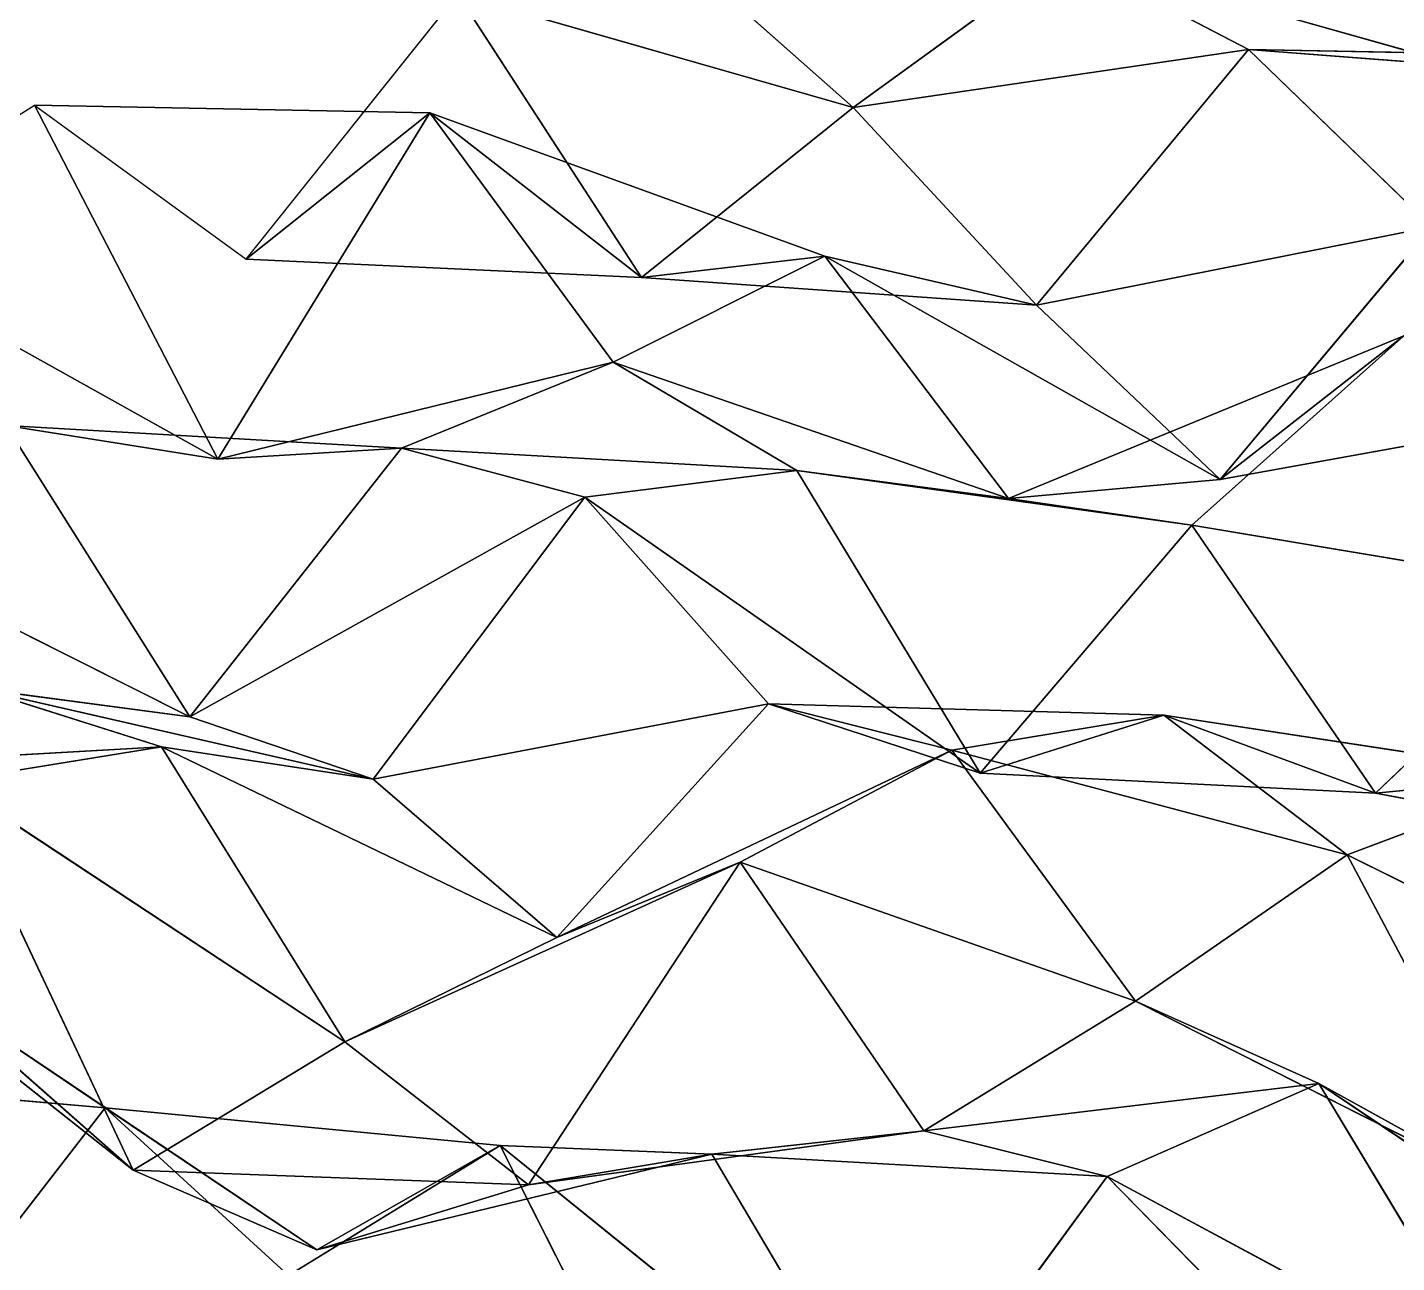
# Model space of a CAD drawing. Header units: metres. Extents: x -3703 to 431, y -1555 to 134.
# Drawn here: x -1288.4 to -1201.7, y -531.5 to -453.3 of the extents above; entities that cross this region are included whole.
import ezdxf

# ---------------------------------------------------------------- set-up
doc = ezdxf.new("R2010")
doc.units = ezdxf.units.M

msp = doc.modelspace()

# ---------------------------------------------------------------- linework, layer by layer
for p, q in [((-1247.726, -448.02164, -2915.1543), (-1236.0984, -458.32846, -2953.1763)), ((-1236.0984, -458.32846, -2953.1763), (-1247.726, -448.02164, -2915.1543)), ((-1222.682, -448.5861, -2927.8591), (-1236.0984, -458.32846, -2953.1763)), ((-1236.0984, -458.32846, -2953.1763), (-1222.682, -448.5861, -2927.8591)), ((-1197.6381, -455.69052, -2939.1018), (-1222.682, -448.5861, -2927.8591)), ((-1222.682, -448.5861, -2927.8591), (-1211.0544, -454.66885, -2966.826)), ((-1211.0544, -454.66885, -2966.826), (-1222.682, -448.5861, -2927.8591)), ((-1222.682, -448.5861, -2927.8591), (-1197.6381, -455.69052, -2939.1018)), ((-1274.5588, -467.95108, -2965.6887), (-1261.1423, -451.1586, -2941.9485)), ((-1236.0984, -458.32846, -2953.1763), (-1261.1423, -451.1586, -2941.9485)), ((-1261.1423, -451.1586, -2941.9485), (-1249.5149, -469.10208, -2978.2627)), ((-1249.5149, -469.10208, -2978.2627), (-1261.1423, -451.1586, -2941.9485)), ((-1261.1423, -451.1586, -2941.9485), (-1236.0984, -458.32846, -2953.1763)), ((-1211.0544, -454.66885, -2966.826), (-1236.0984, -458.32846, -2953.1763)), ((-1236.0984, -458.32846, -2953.1763), (-1211.0544, -454.66885, -2966.826)), ((-1211.0544, -454.66885, -2966.826), (-1224.471, -470.871, -2990.6982)), ((-1224.471, -470.871, -2990.6982), (-1211.0544, -454.66885, -2966.826)), ((-1197.6381, -455.69052, -2939.1018), (-1211.0544, -454.66885, -2966.826)), ((-1186.0105, -455.13528, -2979.5527), (-1211.0544, -454.66885, -2966.826)), ((-1211.0544, -454.66885, -2966.826), (-1197.6381, -455.69052, -2939.1018)), ((-1211.0544, -454.66885, -2966.826), (-1199.427, -465.89877, -3004.6414)), ((-1199.427, -465.89877, -3004.6414), (-1211.0544, -454.66885, -2966.826)), ((-1211.0544, -454.66885, -2966.826), (-1186.0105, -455.13528, -2979.5527)), ((-1301.3916, -466.65433, -3020.9697), (-1287.9752, -458.18466, -2995.3682)), ((-1262.9313, -458.68033, -3008.0886), (-1287.9752, -458.18466, -2995.3682)), ((-1287.9752, -458.18466, -2995.3682), (-1274.5588, -467.95108, -2965.6887)), ((-1287.9752, -458.18466, -2995.3682), (-1276.3477, -480.61374, -3030.6794)), ((-1276.3477, -480.61374, -3030.6794), (-1287.9752, -458.18466, -2995.3682)), ((-1287.9752, -458.18466, -2995.3682), (-1262.9313, -458.68033, -3008.0886)), ((-1262.9313, -458.68033, -3008.0886), (-1276.3477, -480.61374, -3030.6794)), ((-1276.3477, -480.61374, -3030.6794), (-1262.9313, -458.68033, -3008.0886)), ((-1274.5588, -467.95108, -2965.6887), (-1262.9313, -458.68033, -3008.0886)), ((-1262.9313, -458.68033, -3008.0886), (-1274.5588, -467.95108, -2965.6887)), ((-1249.5149, -469.10208, -2978.2627), (-1262.9313, -458.68033, -3008.0886)), ((-1237.8873, -467.7568, -3018.8901), (-1262.9313, -458.68033, -3008.0886)), ((-1262.9313, -458.68033, -3008.0886), (-1249.5149, -469.10208, -2978.2627)), ((-1262.9313, -458.68033, -3008.0886), (-1251.3037, -474.47842, -3044.8826)), ((-1251.3037, -474.47842, -3044.8826), (-1262.9313, -458.68033, -3008.0886)), ((-1262.9313, -458.68033, -3008.0886), (-1237.8873, -467.7568, -3018.8901)), ((-1236.0984, -458.32846, -2953.1763), (-1249.5149, -469.10208, -2978.2627)), ((-1249.5149, -469.10208, -2978.2627), (-1236.0984, -458.32846, -2953.1763)), ((-1236.0984, -458.32846, -2953.1763), (-1224.471, -470.871, -2990.6982)), ((-1224.471, -470.871, -2990.6982), (-1236.0984, -458.32846, -2953.1763)), ((-1276.3477, -480.61374, -3030.6794), (-1301.3916, -466.65433, -3020.9697)), ((-1301.3916, -466.65433, -3020.9697), (-1276.3477, -480.61374, -3030.6794)), ((-1199.427, -465.89877, -3004.6414), (-1224.471, -470.871, -2990.6982)), ((-1224.471, -470.871, -2990.6982), (-1199.427, -465.89877, -3004.6414)), ((-1199.427, -465.89877, -3004.6414), (-1212.8434, -481.9155, -3028.5554)), ((-1212.8434, -481.9155, -3028.5554), (-1199.427, -465.89877, -3004.6414)), ((-1249.5149, -469.10208, -2978.2627), (-1274.5588, -467.95108, -2965.6887)), ((-1274.5588, -467.95108, -2965.6887), (-1249.5149, -469.10208, -2978.2627)), ((-1237.8873, -467.7568, -3018.8901), (-1251.3037, -474.47842, -3044.8826)), ((-1251.3037, -474.47842, -3044.8826), (-1237.8873, -467.7568, -3018.8901)), ((-1249.5149, -469.10208, -2978.2627), (-1237.8873, -467.7568, -3018.8901)), ((-1237.8873, -467.7568, -3018.8901), (-1249.5149, -469.10208, -2978.2627)), ((-1224.471, -470.871, -2990.6982), (-1237.8873, -467.7568, -3018.8901)), ((-1212.8434, -481.9155, -3028.5554), (-1237.8873, -467.7568, -3018.8901)), ((-1237.8873, -467.7568, -3018.8901), (-1224.471, -470.871, -2990.6982)), ((-1237.8873, -467.7568, -3018.8901), (-1226.2598, -483.12558, -3055.7803)), ((-1226.2598, -483.12558, -3055.7803), (-1237.8873, -467.7568, -3018.8901)), ((-1237.8873, -467.7568, -3018.8901), (-1212.8434, -481.9155, -3028.5554)), ((-1224.471, -470.871, -2990.6982), (-1249.5149, -469.10208, -2978.2627)), ((-1249.5149, -469.10208, -2978.2627), (-1224.471, -470.871, -2990.6982)), ((-1224.471, -470.871, -2990.6982), (-1212.8434, -481.9155, -3028.5554)), ((-1212.8434, -481.9155, -3028.5554), (-1224.471, -470.871, -2990.6982)), ((-1201.2157, -472.81223, -3070.9175), (-1226.2598, -483.12558, -3055.7803)), ((-1226.2598, -483.12558, -3055.7803), (-1201.2157, -472.81223, -3070.9175)), ((-1201.2157, -472.81223, -3070.9175), (-1214.6321, -484.8044, -3095.7314)), ((-1214.6321, -484.8044, -3095.7314), (-1201.2157, -472.81223, -3070.9175)), ((-1212.8434, -481.9155, -3028.5554), (-1201.2157, -472.81223, -3070.9175)), ((-1201.2157, -472.81223, -3070.9175), (-1212.8434, -481.9155, -3028.5554)), ((-1251.3037, -474.47842, -3044.8826), (-1276.3477, -480.61374, -3030.6794)), ((-1276.3477, -480.61374, -3030.6794), (-1251.3037, -474.47842, -3044.8826)), ((-1251.3037, -474.47842, -3044.8826), (-1264.7201, -479.91476, -3071.1624)), ((-1264.7201, -479.91476, -3071.1624), (-1251.3037, -474.47842, -3044.8826)), ((-1226.2598, -483.12558, -3055.7803), (-1251.3037, -474.47842, -3044.8826)), ((-1251.3037, -474.47842, -3044.8826), (-1239.6761, -481.34238, -3083.6743)), ((-1239.6761, -481.34238, -3083.6743), (-1251.3037, -474.47842, -3044.8826)), ((-1251.3037, -474.47842, -3044.8826), (-1226.2598, -483.12558, -3055.7803)), ((-1187.7993, -477.39273, -3042.398), (-1212.8434, -481.9155, -3028.5554)), ((-1212.8434, -481.9155, -3028.5554), (-1187.7993, -477.39273, -3042.398)), ((-1276.3477, -480.61374, -3030.6794), (-1289.764, -478.4827, -3058.6514)), ((-1264.7201, -479.91476, -3071.1624), (-1289.764, -478.4827, -3058.6514)), ((-1289.764, -478.4827, -3058.6514), (-1276.3477, -480.61374, -3030.6794)), ((-1289.764, -478.4827, -3058.6514), (-1278.1365, -496.9526, -3094.8481)), ((-1278.1365, -496.9526, -3094.8481), (-1289.764, -478.4827, -3058.6514)), ((-1289.764, -478.4827, -3058.6514), (-1264.7201, -479.91476, -3071.1624)), ((-1264.7201, -479.91476, -3071.1624), (-1278.1365, -496.9526, -3094.8481)), ((-1278.1365, -496.9526, -3094.8481), (-1264.7201, -479.91476, -3071.1624)), ((-1276.3477, -480.61374, -3030.6794), (-1264.7201, -479.91476, -3071.1624)), ((-1264.7201, -479.91476, -3071.1624), (-1276.3477, -480.61374, -3030.6794)), ((-1239.6761, -481.34238, -3083.6743), (-1264.7201, -479.91476, -3071.1624)), ((-1264.7201, -479.91476, -3071.1624), (-1253.0925, -483.03183, -3110.7922)), ((-1253.0925, -483.03183, -3110.7922), (-1264.7201, -479.91476, -3071.1624)), ((-1264.7201, -479.91476, -3071.1624), (-1239.6761, -481.34238, -3083.6743)), ((-1239.6761, -481.34238, -3083.6743), (-1253.0925, -483.03183, -3110.7922)), ((-1253.0925, -483.03183, -3110.7922), (-1239.6761, -481.34238, -3083.6743)), ((-1226.2598, -483.12558, -3055.7803), (-1239.6761, -481.34238, -3083.6743)), ((-1214.6321, -484.8044, -3095.7314), (-1239.6761, -481.34238, -3083.6743)), ((-1239.6761, -481.34238, -3083.6743), (-1226.2598, -483.12558, -3055.7803)), ((-1239.6761, -481.34238, -3083.6743), (-1228.0485, -500.53, -3119.7107)), ((-1228.0485, -500.53, -3119.7107), (-1239.6761, -481.34238, -3083.6743)), ((-1239.6761, -481.34238, -3083.6743), (-1214.6321, -484.8044, -3095.7314)), ((-1212.8434, -481.9155, -3028.5554), (-1226.2598, -483.12558, -3055.7803)), ((-1226.2598, -483.12558, -3055.7803), (-1212.8434, -481.9155, -3028.5554)), ((-1253.0925, -483.03183, -3110.7922), (-1278.1365, -496.9526, -3094.8481)), ((-1278.1365, -496.9526, -3094.8481), (-1253.0925, -483.03183, -3110.7922)), ((-1253.0925, -483.03183, -3110.7922), (-1266.509, -500.90964, -3134.2898)), ((-1266.509, -500.90964, -3134.2898), (-1253.0925, -483.03183, -3110.7922)), ((-1228.0485, -500.53, -3119.7107), (-1253.0925, -483.03183, -3110.7922)), ((-1253.0925, -483.03183, -3110.7922), (-1241.465, -496.13303, -3148.1892)), ((-1241.465, -496.13303, -3148.1892), (-1253.0925, -483.03183, -3110.7922)), ((-1253.0925, -483.03183, -3110.7922), (-1228.0485, -500.53, -3119.7107)), ((-1226.2598, -483.12558, -3055.7803), (-1214.6321, -484.8044, -3095.7314)), ((-1214.6321, -484.8044, -3095.7314), (-1226.2598, -483.12558, -3055.7803)), ((-1278.1365, -496.9526, -3094.8481), (-1303.1804, -484.3665, -3084.8313)), ((-1303.1804, -484.3665, -3084.8313), (-1278.1365, -496.9526, -3094.8481)), ((-1214.6321, -484.8044, -3095.7314), (-1228.0485, -500.53, -3119.7107)), ((-1228.0485, -500.53, -3119.7107), (-1214.6321, -484.8044, -3095.7314)), ((-1189.5881, -488.99393, -3107.6257), (-1214.6321, -484.8044, -3095.7314)), ((-1214.6321, -484.8044, -3095.7314), (-1203.0045, -501.7999, -3132.2578)), ((-1203.0045, -501.7999, -3132.2578), (-1214.6321, -484.8044, -3095.7314)), ((-1214.6321, -484.8044, -3095.7314), (-1189.5881, -488.99393, -3107.6257)), ((-1189.5881, -488.99393, -3107.6257), (-1203.0045, -501.7999, -3132.2578)), ((-1203.0045, -501.7999, -3132.2578), (-1189.5881, -488.99393, -3107.6257)), ((-1278.1365, -496.9526, -3094.8481), (-1291.553, -495.1732, -3122.7415)), ((-1266.509, -500.90964, -3134.2898), (-1291.553, -495.1732, -3122.7415)), ((-1291.553, -495.1732, -3122.7415), (-1278.1365, -496.9526, -3094.8481)), ((-1291.553, -495.1732, -3122.7415), (-1279.9254, -498.84952, -3162.246)), ((-1279.9254, -498.84952, -3162.246), (-1291.553, -495.1732, -3122.7415)), ((-1291.553, -495.1732, -3122.7415), (-1266.509, -500.90964, -3134.2898)), ((-1241.465, -496.13303, -3148.1892), (-1266.509, -500.90964, -3134.2898)), ((-1266.509, -500.90964, -3134.2898), (-1241.465, -496.13303, -3148.1892)), ((-1241.465, -496.13303, -3148.1892), (-1254.8813, -510.94632, -3172.3723)), ((-1254.8813, -510.94632, -3172.3723), (-1241.465, -496.13303, -3148.1892)), ((-1228.0485, -500.53, -3119.7107), (-1241.465, -496.13303, -3148.1892)), ((-1216.421, -496.84567, -3160.861), (-1241.465, -496.13303, -3148.1892)), ((-1241.465, -496.13303, -3148.1892), (-1228.0485, -500.53, -3119.7107)), ((-1241.465, -496.13303, -3148.1892), (-1229.8374, -499.05875, -3187.8618)), ((-1229.8374, -499.05875, -3187.8618), (-1241.465, -496.13303, -3148.1892)), ((-1241.465, -496.13303, -3148.1892), (-1216.421, -496.84567, -3160.861)), ((-1278.1365, -496.9526, -3094.8481), (-1266.509, -500.90964, -3134.2898)), ((-1266.509, -500.90964, -3134.2898), (-1278.1365, -496.9526, -3094.8481)), ((-1216.421, -496.84567, -3160.861), (-1229.8374, -499.05875, -3187.8618)), ((-1229.8374, -499.05875, -3187.8618), (-1216.421, -496.84567, -3160.861)), ((-1228.0485, -500.53, -3119.7107), (-1216.421, -496.84567, -3160.861)), ((-1216.421, -496.84567, -3160.861), (-1228.0485, -500.53, -3119.7107)), ((-1203.0045, -501.7999, -3132.2578), (-1216.421, -496.84567, -3160.861)), ((-1191.3771, -500.6616, -3172.839), (-1216.421, -496.84567, -3160.861)), ((-1216.421, -496.84567, -3160.861), (-1203.0045, -501.7999, -3132.2578)), ((-1216.421, -496.84567, -3160.861), (-1204.7935, -505.69772, -3199.2085)), ((-1204.7935, -505.69772, -3199.2085), (-1216.421, -496.84567, -3160.861)), ((-1216.421, -496.84567, -3160.861), (-1191.3771, -500.6616, -3172.839)), ((-1279.9254, -498.84952, -3162.246), (-1304.9694, -500.27914, -3149.0952)), ((-1304.9694, -500.27914, -3149.0952), (-1279.9254, -498.84952, -3162.246)), ((-1279.9254, -498.84952, -3162.246), (-1293.3418, -501.03897, -3189.252)), ((-1293.3418, -501.03897, -3189.252), (-1279.9254, -498.84952, -3162.246)), ((-1266.509, -500.90964, -3134.2898), (-1279.9254, -498.84952, -3162.246)), ((-1254.8813, -510.94632, -3172.3723), (-1279.9254, -498.84952, -3162.246)), ((-1279.9254, -498.84952, -3162.246), (-1266.509, -500.90964, -3134.2898)), ((-1279.9254, -498.84952, -3162.246), (-1268.2977, -517.5481, -3198.3916)), ((-1268.2977, -517.5481, -3198.3916), (-1279.9254, -498.84952, -3162.246)), ((-1279.9254, -498.84952, -3162.246), (-1254.8813, -510.94632, -3172.3723)), ((-1229.8374, -499.05875, -3187.8618), (-1254.8813, -510.94632, -3172.3723)), ((-1254.8813, -510.94632, -3172.3723), (-1229.8374, -499.05875, -3187.8618)), ((-1229.8374, -499.05875, -3187.8618), (-1243.2538, -506.15408, -3213.7705)), ((-1243.2538, -506.15408, -3213.7705), (-1229.8374, -499.05875, -3187.8618)), ((-1204.7935, -505.69772, -3199.2085), (-1229.8374, -499.05875, -3187.8618)), ((-1229.8374, -499.05875, -3187.8618), (-1218.2098, -514.9668, -3224.631)), ((-1218.2098, -514.9668, -3224.631), (-1229.8374, -499.05875, -3187.8618)), ((-1229.8374, -499.05875, -3187.8618), (-1204.7935, -505.69772, -3199.2085)), ((-1203.0045, -501.7999, -3132.2578), (-1228.0485, -500.53, -3119.7107)), ((-1228.0485, -500.53, -3119.7107), (-1203.0045, -501.7999, -3132.2578)), ((-1268.2977, -517.5481, -3198.3916), (-1293.3418, -501.03897, -3189.252)), ((-1293.3418, -501.03897, -3189.252), (-1281.7141, -525.68054, -3224.0686)), ((-1281.7141, -525.68054, -3224.0686), (-1293.3418, -501.03897, -3189.252)), ((-1293.3418, -501.03897, -3189.252), (-1268.2977, -517.5481, -3198.3916)), ((-1266.509, -500.90964, -3134.2898), (-1254.8813, -510.94632, -3172.3723)), ((-1254.8813, -510.94632, -3172.3723), (-1266.509, -500.90964, -3134.2898)), ((-1191.3771, -500.6616, -3172.839), (-1204.7935, -505.69772, -3199.2085)), ((-1204.7935, -505.69772, -3199.2085), (-1191.3771, -500.6616, -3172.839)), ((-1203.0045, -501.7999, -3132.2578), (-1191.3771, -500.6616, -3172.839)), ((-1191.3771, -500.6616, -3172.839), (-1203.0045, -501.7999, -3132.2578)), ((-1177.9606, -506.41165, -3144.0579), (-1203.0045, -501.7999, -3132.2578)), ((-1203.0045, -501.7999, -3132.2578), (-1177.9606, -506.41165, -3144.0579)), ((-1204.7935, -505.69772, -3199.2085), (-1218.2098, -514.9668, -3224.631)), ((-1218.2098, -514.9668, -3224.631), (-1204.7935, -505.69772, -3199.2085)), ((-1179.7495, -518.13513, -3209.2585), (-1204.7935, -505.69772, -3199.2085)), ((-1204.7935, -505.69772, -3199.2085), (-1193.1659, -527.63477, -3234.6296)), ((-1193.1659, -527.63477, -3234.6296), (-1204.7935, -505.69772, -3199.2085)), ((-1204.7935, -505.69772, -3199.2085), (-1179.7495, -518.13513, -3209.2585)), ((-1281.7141, -525.68054, -3224.0686), (-1306.7582, -505.90262, -3215.66)), ((-1306.7582, -505.90262, -3215.66), (-1281.7141, -525.68054, -3224.0686)), ((-1243.2538, -506.15408, -3213.7705), (-1268.2977, -517.5481, -3198.3916)), ((-1268.2977, -517.5481, -3198.3916), (-1243.2538, -506.15408, -3213.7705)), ((-1243.2538, -506.15408, -3213.7705), (-1256.6702, -526.6222, -3236.6892)), ((-1256.6702, -526.6222, -3236.6892), (-1243.2538, -506.15408, -3213.7705)), ((-1254.8813, -510.94632, -3172.3723), (-1243.2538, -506.15408, -3213.7705)), ((-1243.2538, -506.15408, -3213.7705), (-1254.8813, -510.94632, -3172.3723)), ((-1218.2098, -514.9668, -3224.631), (-1243.2538, -506.15408, -3213.7705)), ((-1243.2538, -506.15408, -3213.7705), (-1231.6262, -523.1858, -3250.2888)), ((-1231.6262, -523.1858, -3250.2888), (-1243.2538, -506.15408, -3213.7705)), ((-1243.2538, -506.15408, -3213.7705), (-1218.2098, -514.9668, -3224.631)), ((-1254.8813, -510.94632, -3172.3723), (-1268.2977, -517.5481, -3198.3916)), ((-1268.2977, -517.5481, -3198.3916), (-1254.8813, -510.94632, -3172.3723)), ((-1281.7141, -525.68054, -3224.0686), (-1295.1306, -513.88904, -3254.2007)), ((-1270.0867, -530.73755, -3263.2644), (-1295.1306, -513.88904, -3254.2007)), ((-1295.1306, -513.88904, -3254.2007), (-1281.7141, -525.68054, -3224.0686)), ((-1295.1306, -513.88904, -3254.2007), (-1283.503, -521.73816, -3292.7722)), ((-1283.503, -521.73816, -3292.7722), (-1295.1306, -513.88904, -3254.2007)), ((-1295.1306, -513.88904, -3254.2007), (-1270.0867, -530.73755, -3263.2644)), ((-1218.2098, -514.9668, -3224.631), (-1231.6262, -523.1858, -3250.2888)), ((-1231.6262, -523.1858, -3250.2888), (-1218.2098, -514.9668, -3224.631)), ((-1193.1659, -527.63477, -3234.6296), (-1218.2098, -514.9668, -3224.631)), ((-1218.2098, -514.9668, -3224.631), (-1206.5823, -520.18225, -3263.7917)), ((-1206.5823, -520.18225, -3263.7917), (-1218.2098, -514.9668, -3224.631)), ((-1218.2098, -514.9668, -3224.631), (-1193.1659, -527.63477, -3234.6296)), ((-1268.2977, -517.5481, -3198.3916), (-1281.7141, -525.68054, -3224.0686)), ((-1281.7141, -525.68054, -3224.0686), (-1268.2977, -517.5481, -3198.3916)), ((-1268.2977, -517.5481, -3198.3916), (-1256.6702, -526.6222, -3236.6892)), ((-1256.6702, -526.6222, -3236.6892), (-1268.2977, -517.5481, -3198.3916)), ((-1283.503, -521.73816, -3292.7722), (-1308.547, -519.5427, -3280.4321)), ((-1308.547, -519.5427, -3280.4321), (-1283.503, -521.73816, -3292.7722)), ((-1206.5823, -520.18225, -3263.7917), (-1231.6262, -523.1858, -3250.2888)), ((-1231.6262, -523.1858, -3250.2888), (-1206.5823, -520.18225, -3263.7917)), ((-1206.5823, -520.18225, -3263.7917), (-1219.9988, -526.0958, -3289.9648)), ((-1219.9988, -526.0958, -3289.9648), (-1206.5823, -520.18225, -3263.7917)), ((-1193.1659, -527.63477, -3234.6296), (-1206.5823, -520.18225, -3263.7917)), ((-1181.5383, -537.0779, -3272.845), (-1206.5823, -520.18225, -3263.7917)), ((-1206.5823, -520.18225, -3263.7917), (-1193.1659, -527.63477, -3234.6296)), ((-1206.5823, -520.18225, -3263.7917), (-1194.9548, -539.5449, -3299.7886)), ((-1194.9548, -539.5449, -3299.7886), (-1206.5823, -520.18225, -3263.7917)), ((-1206.5823, -520.18225, -3263.7917), (-1181.5383, -537.0779, -3272.845)), ((-1283.503, -521.73816, -3292.7722), (-1296.9194, -539.08655, -3316.3884)), ((-1296.9194, -539.08655, -3316.3884), (-1283.503, -521.73816, -3292.7722)), ((-1270.0867, -530.73755, -3263.2644), (-1283.503, -521.73816, -3292.7722)), ((-1258.4591, -524.1299, -3305.0688), (-1283.503, -521.73816, -3292.7722)), ((-1283.503, -521.73816, -3292.7722), (-1270.0867, -530.73755, -3263.2644)), ((-1283.503, -521.73816, -3292.7722), (-1271.8755, -532.35046, -3330.7258)), ((-1271.8755, -532.35046, -3330.7258), (-1283.503, -521.73816, -3292.7722)), ((-1283.503, -521.73816, -3292.7722), (-1258.4591, -524.1299, -3305.0688)), ((-1231.6262, -523.1858, -3250.2888), (-1256.6702, -526.6222, -3236.6892)), ((-1256.6702, -526.6222, -3236.6892), (-1231.6262, -523.1858, -3250.2888)), ((-1231.6262, -523.1858, -3250.2888), (-1245.0427, -524.6803, -3277.4502)), ((-1245.0427, -524.6803, -3277.4502), (-1231.6262, -523.1858, -3250.2888)), ((-1231.6262, -523.1858, -3250.2888), (-1219.9988, -526.0958, -3289.9648)), ((-1219.9988, -526.0958, -3289.9648), (-1231.6262, -523.1858, -3250.2888)), ((-1258.4591, -524.1299, -3305.0688), (-1271.8755, -532.35046, -3330.7258)), ((-1271.8755, -532.35046, -3330.7258), (-1258.4591, -524.1299, -3305.0688)), ((-1270.0867, -530.73755, -3263.2644), (-1258.4591, -524.1299, -3305.0688)), ((-1258.4591, -524.1299, -3305.0688), (-1270.0867, -530.73755, -3263.2644)), ((-1245.0427, -524.6803, -3277.4502), (-1270.0867, -530.73755, -3263.2644)), ((-1270.0867, -530.73755, -3263.2644), (-1245.0427, -524.6803, -3277.4502)), ((-1245.0427, -524.6803, -3277.4502), (-1258.4591, -524.1299, -3305.0688)), ((-1233.4152, -544.36523, -3313.3752), (-1258.4591, -524.1299, -3305.0688)), ((-1258.4591, -524.1299, -3305.0688), (-1245.0427, -524.6803, -3277.4502)), ((-1258.4591, -524.1299, -3305.0688), (-1246.8315, -547.1384, -3340.2505)), ((-1246.8315, -547.1384, -3340.2505), (-1258.4591, -524.1299, -3305.0688)), ((-1258.4591, -524.1299, -3305.0688), (-1233.4152, -544.36523, -3313.3752)), ((-1256.6702, -526.6222, -3236.6892), (-1245.0427, -524.6803, -3277.4502)), ((-1245.0427, -524.6803, -3277.4502), (-1256.6702, -526.6222, -3236.6892)), ((-1219.9988, -526.0958, -3289.9648), (-1245.0427, -524.6803, -3277.4502)), ((-1245.0427, -524.6803, -3277.4502), (-1233.4152, -544.36523, -3313.3752)), ((-1233.4152, -544.36523, -3313.3752), (-1245.0427, -524.6803, -3277.4502)), ((-1245.0427, -524.6803, -3277.4502), (-1219.9988, -526.0958, -3289.9648)), ((-1256.6702, -526.6222, -3236.6892), (-1281.7141, -525.68054, -3224.0686)), ((-1281.7141, -525.68054, -3224.0686), (-1270.0867, -530.73755, -3263.2644)), ((-1270.0867, -530.73755, -3263.2644), (-1281.7141, -525.68054, -3224.0686)), ((-1281.7141, -525.68054, -3224.0686), (-1256.6702, -526.6222, -3236.6892)), ((-1256.6702, -526.6222, -3236.6892), (-1270.0867, -530.73755, -3263.2644)), ((-1270.0867, -530.73755, -3263.2644), (-1256.6702, -526.6222, -3236.6892)), ((-1219.9988, -526.0958, -3289.9648), (-1233.4152, -544.36523, -3313.3752)), ((-1233.4152, -544.36523, -3313.3752), (-1219.9988, -526.0958, -3289.9648)), ((-1194.9548, -539.5449, -3299.7886), (-1219.9988, -526.0958, -3289.9648)), ((-1219.9988, -526.0958, -3289.9648), (-1208.3712, -537.9562, -3327.6396)), ((-1208.3712, -537.9562, -3327.6396), (-1219.9988, -526.0958, -3289.9648)), ((-1219.9988, -526.0958, -3289.9648), (-1194.9548, -539.5449, -3299.7886))]:
    msp.add_line(p, q)
for points in [[(-1209.2656, -438.36057, -2902.6504), (-1197.6381, -455.69052, -2939.1018), (-1222.682, -448.5861, -2927.8591), (-1222.6819, -448.586, -2927.8591)], [(-1197.6381, -455.69052, -2939.1018), (-1209.2656, -438.36057, -2902.6504), (-1184.2217, -446.6979, -2913.6174), (-1184.2216, -446.6978, -2913.6174)], [(-1247.726, -448.02164, -2915.1543), (-1236.0984, -458.32846, -2953.1763), (-1261.1423, -451.1586, -2941.9485), (-1261.1422, -451.1585, -2941.9485)], [(-1236.0984, -458.32846, -2953.1763), (-1247.726, -448.02164, -2915.1543), (-1222.682, -448.5861, -2927.8591), (-1222.6819, -448.586, -2927.8591)], [(-1222.682, -448.5861, -2927.8591), (-1211.0544, -454.66885, -2966.826), (-1236.0984, -458.32846, -2953.1763), (-1236.0983, -458.32837, -2953.1763)], [(-1211.0544, -454.66885, -2966.826), (-1222.682, -448.5861, -2927.8591), (-1197.6381, -455.69052, -2939.1018), (-1197.638, -455.69043, -2939.1018)], [(-1261.1423, -451.1586, -2941.9485), (-1249.5149, -469.10208, -2978.2627), (-1274.5588, -467.95108, -2965.6887), (-1274.5587, -467.951, -2965.6887)], [(-1249.5149, -469.10208, -2978.2627), (-1261.1423, -451.1586, -2941.9485), (-1236.0984, -458.32846, -2953.1763), (-1236.0983, -458.32837, -2953.1763)], [(-1224.471, -470.871, -2990.6982), (-1236.0984, -458.32846, -2953.1763), (-1211.0544, -454.66885, -2966.826), (-1211.0543, -454.66876, -2966.826)], [(-1211.0544, -454.66885, -2966.826), (-1199.427, -465.89877, -3004.6414), (-1224.471, -470.871, -2990.6982), (-1224.4708, -470.8709, -2990.6982)], [(-1197.6381, -455.69052, -2939.1018), (-1186.0105, -455.13528, -2979.5527), (-1211.0544, -454.66885, -2966.826), (-1211.0543, -454.66876, -2966.826)], [(-1199.427, -465.89877, -3004.6414), (-1211.0544, -454.66885, -2966.826), (-1186.0105, -455.13528, -2979.5527), (-1186.0104, -455.1352, -2979.5527)], [(-1287.9752, -458.18466, -2995.3682), (-1276.3477, -480.61374, -3030.6794), (-1301.3916, -466.65433, -3020.9697), (-1301.3915, -466.65424, -3020.9697)], [(-1274.5588, -467.95108, -2965.6887), (-1262.9313, -458.68033, -3008.0886), (-1287.9752, -458.18466, -2995.3682), (-1287.9751, -458.18457, -2995.3682)], [(-1276.3477, -480.61374, -3030.6794), (-1287.9752, -458.18466, -2995.3682), (-1262.9313, -458.68033, -3008.0886), (-1262.9312, -458.68024, -3008.0886)], [(-1262.9313, -458.68033, -3008.0886), (-1251.3037, -474.47842, -3044.8826), (-1276.3477, -480.61374, -3030.6794), (-1276.3475, -480.61365, -3030.6794)], [(-1262.9313, -458.68033, -3008.0886), (-1274.5588, -467.95108, -2965.6887), (-1249.5149, -469.10208, -2978.2627), (-1249.5148, -469.102, -2978.2627)], [(-1249.5149, -469.10208, -2978.2627), (-1237.8873, -467.7568, -3018.8901), (-1262.9313, -458.68033, -3008.0886), (-1262.9312, -458.68024, -3008.0886)], [(-1251.3037, -474.47842, -3044.8826), (-1262.9313, -458.68033, -3008.0886), (-1237.8873, -467.7568, -3018.8901), (-1237.8872, -467.7567, -3018.8901)], [(-1236.0984, -458.32846, -2953.1763), (-1224.471, -470.871, -2990.6982), (-1249.5149, -469.10208, -2978.2627), (-1249.5148, -469.102, -2978.2627)], [(-1289.764, -478.4827, -3058.6514), (-1301.3916, -466.65433, -3020.9697), (-1276.3477, -480.61374, -3030.6794), (-1276.3475, -480.61365, -3030.6794)], [(-1212.8434, -481.9155, -3028.5554), (-1224.471, -470.871, -2990.6982), (-1199.427, -465.89877, -3004.6414), (-1199.4269, -465.89868, -3004.6414)], [(-1199.427, -465.89877, -3004.6414), (-1187.7993, -477.39273, -3042.398), (-1212.8434, -481.9155, -3028.5554), (-1212.8433, -481.9154, -3028.5554)], [(-1237.8873, -467.7568, -3018.8901), (-1226.2598, -483.12558, -3055.7803), (-1251.3037, -474.47842, -3044.8826), (-1251.3036, -474.47833, -3044.8826)], [(-1237.8873, -467.7568, -3018.8901), (-1249.5149, -469.10208, -2978.2627), (-1224.471, -470.871, -2990.6982), (-1224.4708, -470.8709, -2990.6982)], [(-1224.471, -470.871, -2990.6982), (-1212.8434, -481.9155, -3028.5554), (-1237.8873, -467.7568, -3018.8901), (-1237.8872, -467.7567, -3018.8901)], [(-1226.2598, -483.12558, -3055.7803), (-1237.8873, -467.7568, -3018.8901), (-1212.8434, -481.9155, -3028.5554), (-1212.8433, -481.9154, -3028.5554)], [(-1214.6321, -484.8044, -3095.7314), (-1226.2598, -483.12558, -3055.7803), (-1201.2157, -472.81223, -3070.9175), (-1201.2156, -472.81213, -3070.9175)], [(-1212.8434, -481.9155, -3028.5554), (-1201.2157, -472.81223, -3070.9175), (-1226.2598, -483.12558, -3055.7803), (-1226.2596, -483.1255, -3055.7803)], [(-1201.2157, -472.81223, -3070.9175), (-1189.5881, -488.99393, -3107.6257), (-1214.6321, -484.8044, -3095.7314), (-1214.632, -484.80432, -3095.7314)], [(-1201.2157, -472.81223, -3070.9175), (-1212.8434, -481.9155, -3028.5554), (-1187.7993, -477.39273, -3042.398), (-1187.7992, -477.39264, -3042.398)], [(-1264.7201, -479.91476, -3071.1624), (-1276.3477, -480.61374, -3030.6794), (-1251.3037, -474.47842, -3044.8826), (-1251.3036, -474.47833, -3044.8826)], [(-1251.3037, -474.47842, -3044.8826), (-1239.6761, -481.34238, -3083.6743), (-1264.7201, -479.91476, -3071.1624), (-1264.72, -479.91467, -3071.1624)], [(-1239.6761, -481.34238, -3083.6743), (-1251.3037, -474.47842, -3044.8826), (-1226.2598, -483.12558, -3055.7803), (-1226.2596, -483.1255, -3055.7803)], [(-1289.764, -478.4827, -3058.6514), (-1278.1365, -496.9526, -3094.8481), (-1303.1804, -484.3665, -3084.8313), (-1303.1803, -484.3664, -3084.8313)], [(-1276.3477, -480.61374, -3030.6794), (-1264.7201, -479.91476, -3071.1624), (-1289.764, -478.4827, -3058.6514), (-1289.7639, -478.4826, -3058.6514)], [(-1278.1365, -496.9526, -3094.8481), (-1289.764, -478.4827, -3058.6514), (-1264.7201, -479.91476, -3071.1624), (-1264.72, -479.91467, -3071.1624)], [(-1264.7201, -479.91476, -3071.1624), (-1253.0925, -483.03183, -3110.7922), (-1278.1365, -496.9526, -3094.8481), (-1278.1364, -496.9525, -3094.8481)], [(-1253.0925, -483.03183, -3110.7922), (-1264.7201, -479.91476, -3071.1624), (-1239.6761, -481.34238, -3083.6743), (-1239.676, -481.3423, -3083.6743)], [(-1239.6761, -481.34238, -3083.6743), (-1228.0485, -500.53, -3119.7107), (-1253.0925, -483.03183, -3110.7922), (-1253.0924, -483.03174, -3110.7922)], [(-1226.2598, -483.12558, -3055.7803), (-1214.6321, -484.8044, -3095.7314), (-1239.6761, -481.34238, -3083.6743), (-1239.676, -481.3423, -3083.6743)], [(-1228.0485, -500.53, -3119.7107), (-1239.6761, -481.34238, -3083.6743), (-1214.6321, -484.8044, -3095.7314), (-1214.632, -484.80432, -3095.7314)], [(-1266.509, -500.90964, -3134.2898), (-1278.1365, -496.9526, -3094.8481), (-1253.0925, -483.03183, -3110.7922), (-1253.0924, -483.03174, -3110.7922)], [(-1253.0925, -483.03183, -3110.7922), (-1241.465, -496.13303, -3148.1892), (-1266.509, -500.90964, -3134.2898), (-1266.5089, -500.90955, -3134.2898)], [(-1241.465, -496.13303, -3148.1892), (-1253.0925, -483.03183, -3110.7922), (-1228.0485, -500.53, -3119.7107), (-1228.0483, -500.5299, -3119.7107)], [(-1291.553, -495.1732, -3122.7415), (-1303.1804, -484.3665, -3084.8313), (-1278.1365, -496.9526, -3094.8481), (-1278.1364, -496.9525, -3094.8481)], [(-1214.6321, -484.8044, -3095.7314), (-1203.0045, -501.7999, -3132.2578), (-1228.0485, -500.53, -3119.7107), (-1228.0483, -500.5299, -3119.7107)], [(-1203.0045, -501.7999, -3132.2578), (-1214.6321, -484.8044, -3095.7314), (-1189.5881, -488.99393, -3107.6257), (-1189.588, -488.99384, -3107.6257)], [(-1189.5881, -488.99393, -3107.6257), (-1177.9606, -506.41165, -3144.0579), (-1203.0045, -501.7999, -3132.2578), (-1203.0044, -501.7998, -3132.2578)], [(-1291.553, -495.1732, -3122.7415), (-1279.9254, -498.84952, -3162.246), (-1304.9694, -500.27914, -3149.0952), (-1304.9692, -500.27905, -3149.0952)], [(-1278.1365, -496.9526, -3094.8481), (-1266.509, -500.90964, -3134.2898), (-1291.553, -495.1732, -3122.7415), (-1291.5529, -495.1731, -3122.7415)], [(-1279.9254, -498.84952, -3162.246), (-1291.553, -495.1732, -3122.7415), (-1266.509, -500.90964, -3134.2898), (-1266.5089, -500.90955, -3134.2898)], [(-1254.8813, -510.94632, -3172.3723), (-1266.509, -500.90964, -3134.2898), (-1241.465, -496.13303, -3148.1892), (-1241.4648, -496.13293, -3148.1892)], [(-1241.465, -496.13303, -3148.1892), (-1229.8374, -499.05875, -3187.8618), (-1254.8813, -510.94632, -3172.3723), (-1254.8812, -510.94623, -3172.3723)], [(-1228.0485, -500.53, -3119.7107), (-1216.421, -496.84567, -3160.861), (-1241.465, -496.13303, -3148.1892), (-1241.4648, -496.13293, -3148.1892)], [(-1229.8374, -499.05875, -3187.8618), (-1241.465, -496.13303, -3148.1892), (-1216.421, -496.84567, -3160.861), (-1216.4209, -496.84558, -3160.861)], [(-1216.421, -496.84567, -3160.861), (-1204.7935, -505.69772, -3199.2085), (-1229.8374, -499.05875, -3187.8618), (-1229.8373, -499.05865, -3187.8618)], [(-1216.421, -496.84567, -3160.861), (-1228.0485, -500.53, -3119.7107), (-1203.0045, -501.7999, -3132.2578), (-1203.0044, -501.7998, -3132.2578)], [(-1203.0045, -501.7999, -3132.2578), (-1191.3771, -500.6616, -3172.839), (-1216.421, -496.84567, -3160.861), (-1216.4209, -496.84558, -3160.861)], [(-1204.7935, -505.69772, -3199.2085), (-1216.421, -496.84567, -3160.861), (-1191.3771, -500.6616, -3172.839), (-1191.377, -500.6615, -3172.839)], [(-1293.3418, -501.03897, -3189.252), (-1304.9694, -500.27914, -3149.0952), (-1279.9254, -498.84952, -3162.246), (-1279.9253, -498.84943, -3162.246)], [(-1279.9254, -498.84952, -3162.246), (-1268.2977, -517.5481, -3198.3916), (-1293.3418, -501.03897, -3189.252), (-1293.3417, -501.03888, -3189.252)], [(-1266.509, -500.90964, -3134.2898), (-1254.8813, -510.94632, -3172.3723), (-1279.9254, -498.84952, -3162.246), (-1279.9253, -498.84943, -3162.246)], [(-1268.2977, -517.5481, -3198.3916), (-1279.9254, -498.84952, -3162.246), (-1254.8813, -510.94632, -3172.3723), (-1254.8812, -510.94623, -3172.3723)], [(-1243.2538, -506.15408, -3213.7705), (-1254.8813, -510.94632, -3172.3723), (-1229.8374, -499.05875, -3187.8618), (-1229.8373, -499.05865, -3187.8618)], [(-1229.8374, -499.05875, -3187.8618), (-1218.2098, -514.9668, -3224.631), (-1243.2538, -506.15408, -3213.7705), (-1243.2537, -506.154, -3213.7705)], [(-1218.2098, -514.9668, -3224.631), (-1229.8374, -499.05875, -3187.8618), (-1204.7935, -505.69772, -3199.2085), (-1204.7933, -505.69763, -3199.2085)], [(-1293.3418, -501.03897, -3189.252), (-1281.7141, -525.68054, -3224.0686), (-1306.7582, -505.90262, -3215.66), (-1306.758, -505.90253, -3215.66)], [(-1281.7141, -525.68054, -3224.0686), (-1293.3418, -501.03897, -3189.252), (-1268.2977, -517.5481, -3198.3916), (-1268.2976, -517.548, -3198.3916)], [(-1191.3771, -500.6616, -3172.839), (-1179.7495, -518.13513, -3209.2585), (-1204.7935, -505.69772, -3199.2085), (-1204.7933, -505.69763, -3199.2085)], [(-1191.3771, -500.6616, -3172.839), (-1203.0045, -501.7999, -3132.2578), (-1177.9606, -506.41165, -3144.0579), (-1177.9604, -506.41156, -3144.0579)], [(-1204.7935, -505.69772, -3199.2085), (-1193.1659, -527.63477, -3234.6296), (-1218.2098, -514.9668, -3224.631), (-1218.2097, -514.9667, -3224.631)], [(-1193.1659, -527.63477, -3234.6296), (-1204.7935, -505.69772, -3199.2085), (-1179.7495, -518.13513, -3209.2585), (-1179.7494, -518.135, -3209.2585)], [(-1295.1306, -513.88904, -3254.2007), (-1306.7582, -505.90262, -3215.66), (-1281.7141, -525.68054, -3224.0686), (-1281.714, -525.6804, -3224.0686)], [(-1256.6702, -526.6222, -3236.6892), (-1268.2977, -517.5481, -3198.3916), (-1243.2538, -506.15408, -3213.7705), (-1243.2537, -506.154, -3213.7705)], [(-1254.8813, -510.94632, -3172.3723), (-1243.2538, -506.15408, -3213.7705), (-1268.2977, -517.5481, -3198.3916), (-1268.2976, -517.548, -3198.3916)], [(-1243.2538, -506.15408, -3213.7705), (-1231.6262, -523.1858, -3250.2888), (-1256.6702, -526.6222, -3236.6892), (-1256.67, -526.6221, -3236.6892)], [(-1231.6262, -523.1858, -3250.2888), (-1243.2538, -506.15408, -3213.7705), (-1218.2098, -514.9668, -3224.631), (-1218.2097, -514.9667, -3224.631)], [(-1295.1306, -513.88904, -3254.2007), (-1283.503, -521.73816, -3292.7722), (-1308.547, -519.5427, -3280.4321), (-1308.5469, -519.5426, -3280.4321)], [(-1281.7141, -525.68054, -3224.0686), (-1270.0867, -530.73755, -3263.2644), (-1295.1306, -513.88904, -3254.2007), (-1295.1305, -513.8889, -3254.2007)], [(-1283.503, -521.73816, -3292.7722), (-1295.1306, -513.88904, -3254.2007), (-1270.0867, -530.73755, -3263.2644), (-1270.0865, -530.7374, -3263.2644)], [(-1218.2098, -514.9668, -3224.631), (-1206.5823, -520.18225, -3263.7917), (-1231.6262, -523.1858, -3250.2888), (-1231.6261, -523.18567, -3250.2888)], [(-1206.5823, -520.18225, -3263.7917), (-1218.2098, -514.9668, -3224.631), (-1193.1659, -527.63477, -3234.6296), (-1193.1658, -527.63464, -3234.6296)], [(-1268.2977, -517.5481, -3198.3916), (-1256.6702, -526.6222, -3236.6892), (-1281.7141, -525.68054, -3224.0686), (-1281.714, -525.6804, -3224.0686)], [(-1296.9194, -539.08655, -3316.3884), (-1308.547, -519.5427, -3280.4321), (-1283.503, -521.73816, -3292.7722), (-1283.5029, -521.73804, -3292.7722)], [(-1219.9988, -526.0958, -3289.9648), (-1231.6262, -523.1858, -3250.2888), (-1206.5823, -520.18225, -3263.7917), (-1206.5822, -520.1821, -3263.7917)], [(-1206.5823, -520.18225, -3263.7917), (-1194.9548, -539.5449, -3299.7886), (-1219.9988, -526.0958, -3289.9648), (-1219.9987, -526.0957, -3289.9648)], [(-1193.1659, -527.63477, -3234.6296), (-1181.5383, -537.0779, -3272.845), (-1206.5823, -520.18225, -3263.7917), (-1206.5822, -520.1821, -3263.7917)], [(-1194.9548, -539.5449, -3299.7886), (-1206.5823, -520.18225, -3263.7917), (-1181.5383, -537.0779, -3272.845), (-1181.5382, -537.07776, -3272.845)], [(-1283.503, -521.73816, -3292.7722), (-1271.8755, -532.35046, -3330.7258), (-1296.9194, -539.08655, -3316.3884), (-1296.9193, -539.0864, -3316.3884)], [(-1270.0867, -530.73755, -3263.2644), (-1258.4591, -524.1299, -3305.0688), (-1283.503, -521.73816, -3292.7722), (-1283.5029, -521.73804, -3292.7722)], [(-1271.8755, -532.35046, -3330.7258), (-1283.503, -521.73816, -3292.7722), (-1258.4591, -524.1299, -3305.0688), (-1258.459, -524.12976, -3305.0688)], [(-1245.0427, -524.6803, -3277.4502), (-1256.6702, -526.6222, -3236.6892), (-1231.6262, -523.1858, -3250.2888), (-1231.6261, -523.18567, -3250.2888)], [(-1231.6262, -523.1858, -3250.2888), (-1219.9988, -526.0958, -3289.9648), (-1245.0427, -524.6803, -3277.4502), (-1245.0426, -524.6802, -3277.4502)], [(-1258.4591, -524.1299, -3305.0688), (-1246.8315, -547.1384, -3340.2505), (-1271.8755, -532.35046, -3330.7258), (-1271.8754, -532.35034, -3330.7258)], [(-1258.4591, -524.1299, -3305.0688), (-1270.0867, -530.73755, -3263.2644), (-1245.0427, -524.6803, -3277.4502), (-1245.0426, -524.6802, -3277.4502)], [(-1256.6702, -526.6222, -3236.6892), (-1245.0427, -524.6803, -3277.4502), (-1270.0867, -530.73755, -3263.2644), (-1270.0865, -530.7374, -3263.2644)], [(-1245.0427, -524.6803, -3277.4502), (-1233.4152, -544.36523, -3313.3752), (-1258.4591, -524.1299, -3305.0688), (-1258.459, -524.12976, -3305.0688)], [(-1246.8315, -547.1384, -3340.2505), (-1258.4591, -524.1299, -3305.0688), (-1233.4152, -544.36523, -3313.3752), (-1233.415, -544.3651, -3313.3752)], [(-1233.4152, -544.36523, -3313.3752), (-1245.0427, -524.6803, -3277.4502), (-1219.9988, -526.0958, -3289.9648), (-1219.9987, -526.0957, -3289.9648)], [(-1270.0867, -530.73755, -3263.2644), (-1281.7141, -525.68054, -3224.0686), (-1256.6702, -526.6222, -3236.6892), (-1256.67, -526.6221, -3236.6892)], [(-1219.9988, -526.0958, -3289.9648), (-1208.3712, -537.9562, -3327.6396), (-1233.4152, -544.36523, -3313.3752), (-1233.415, -544.3651, -3313.3752)], [(-1208.3712, -537.9562, -3327.6396), (-1219.9988, -526.0958, -3289.9648), (-1194.9548, -539.5449, -3299.7886), (-1194.9547, -539.5448, -3299.7886)]]:
    msp.add_3dface(points)

doc.saveas('drawing.dxf')
